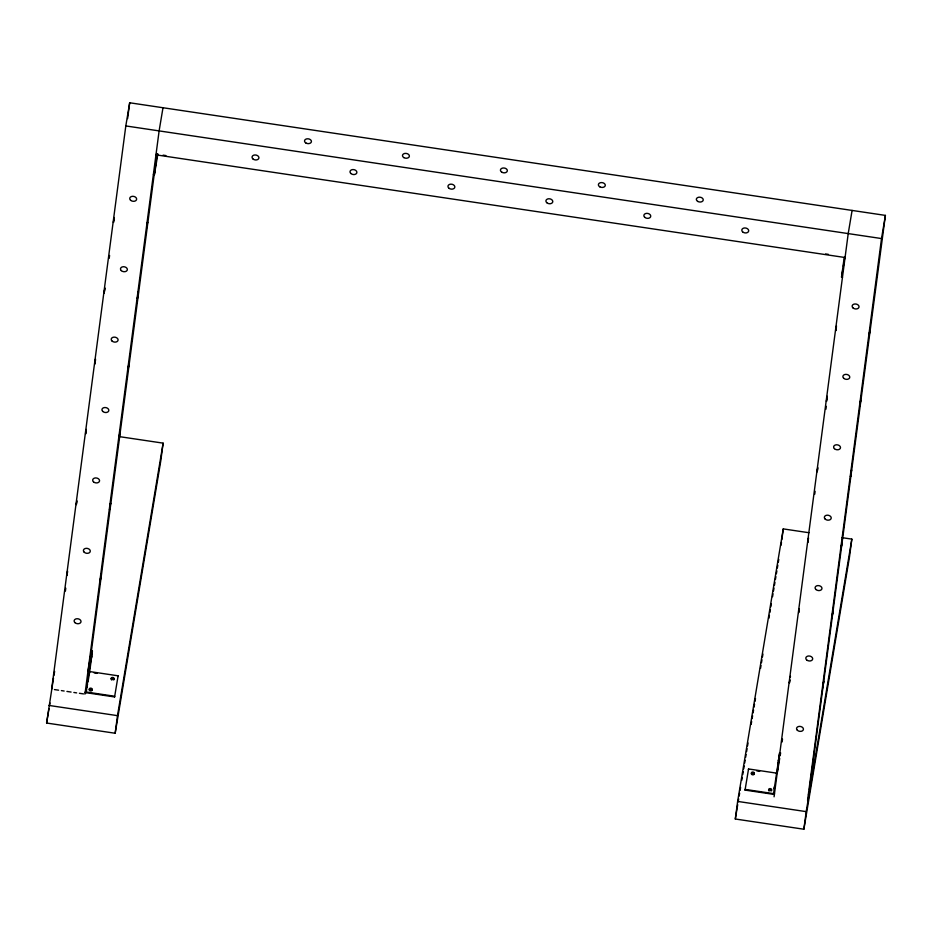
<?xml version="1.0" encoding="UTF-8"?>
<svg xmlns="http://www.w3.org/2000/svg" width="932" height="932" viewBox="0 0 932 932"><rect width="100%" height="100%" fill="white"/><g stroke="black" fill="none" stroke-linecap="round" stroke-linejoin="round"><path stroke-width="1.4" d="M826.474 401.319L827.197 396.251M844.217 257.395L841.538 277.142L842.516 277.282M76.308 504.515L76.855 500.624M85.569 434.102L86.222 430.328M156.098 154.945L156.18 154.234M790.313 677.238L790.418 676.201L790.231 677.168M835.783 330.557L836.435 326.783M118.842 436.549L163.123 443.143L160.805 460.746L115.172 733.251L46.6 723.034L53.485 678.181M51.656 689.156L125.808 125.936L129.688 102.776L885.4 215.397L809.43 789.509M65.403 591.086L65.776 588.208M109.207 258.339L109.592 255.461M127.602 118.62L129.688 102.776M84.963 694.119L159.116 130.899L162.995 107.739M89.006 669.316L88.633 672.135L89.612 672.275L92.385 651.153L91.406 651.014L87.992 671.448L88.971 671.599L92.385 651.153M89.367 666.497L89.74 663.689M90.113 660.87L155.597 163.915M86.187 692.721L88.971 671.599M153.419 174.529L154.397 174.668L157.182 153.547M85.208 692.569L114.589 696.95L114.683 696.251L85.301 691.87M118.014 676.516L118.108 675.805L88.726 671.424M115.172 733.251L117.49 715.648L163.123 443.143M841.829 537.624L851.836 539.115L849.518 556.719L803.873 829.224L735.313 819.007L737.631 801.404L783.264 528.898L808.976 532.731M774.422 794.472L745.041 790.091L745.122 789.392L774.515 793.773M748.454 769.657L748.547 768.958L776.542 773.129M781.133 545.15L781.482 542.436M781.843 539.733L783.264 528.898M773.443 794.332L779.641 752.776L780.62 752.916L780.166 755.642M777.416 769.669L777.789 766.85M778.162 764.03L779.641 752.776M774.073 796.813L848.213 233.594L852.093 210.434M782.123 741.965L782.496 739.076M814.731 494.205L815.116 491.315M825.927 409.218L826.3 406.329M807.566 800.332L881.521 238.557L885.4 215.397M803.873 829.224L806.192 811.632L851.836 539.115M113.448 222.34L113.797 219.905M778.744 758.986C778.977 756.668 778.01 764.17 778.651 759.289M114.147 218.298L113.902 220.01M104.885 288.699L104.104 293.3L104.908 287.895M844.765 256.941L844.648 258.013L844.87 256.615M95.495 359.927L94.831 364.086L95.518 358.995M67.454 571.91L66.987 575.405L67.582 571.025M119.296 436.071L118.865 439.45L119.855 432.704L119.401 436.188M827.173 397.183L826.509 401.343M817.667 468.365L817.201 471.848L817.795 467.48M808.394 538.766L807.939 542.249L808.533 537.88M799.12 609.167L798.666 612.65L799.237 609.283M789.858 679.568L789.392 683.051L789.823 680.57M869.509 332.526C868.111 342.894 871.001 322.262 869.614 332.631M85.989 431.108L86.257 429.407M86.094 431.225L85.721 433.625M76.82 501.626L76.354 504.562M147.093 224.868C148.747 214.756 145.555 235.085 147.209 224.973M128.558 365.67C130.224 355.57 127.008 375.887 128.663 365.787M836.202 327.563L836.458 325.851M836.307 327.668L835.841 330.615M860.236 402.927C861.89 392.815 858.687 413.144 860.341 403.032M841.701 543.729C843.355 533.628 840.151 553.946 841.806 543.845M113.518 222.422L114.17 217.494M53.939 675.537L54.627 671.448M46.6 723.034L49 708.693M49.478 705.827L49.967 702.961M154.397 174.668L157.823 154.234M88.016 681.816L89.612 672.275M114.589 696.95L118.108 675.805M735.313 819.007L737.713 804.666M738.191 801.8L738.668 798.934M739.158 796.056L739.635 793.19M740.113 790.324L740.591 787.458M741.79 780.282L742.28 777.416M742.757 774.55L743.235 771.684M743.713 768.807L744.202 765.941M744.68 763.075L745.157 760.209M745.635 757.332L746.124 754.466M746.602 751.6L747.08 748.734M747.557 745.868L748.035 742.99M751.169 724.35L751.646 721.485M752.124 718.607L752.602 715.741M753.079 712.875L753.569 710.009M754.046 707.132L754.524 704.266M755.002 701.4L755.491 698.534M760.535 668.407L761.013 665.541M761.491 662.675L761.968 659.809M762.458 656.943L762.935 654.066M768.935 618.219L769.424 615.341M769.902 612.475L770.38 609.61M770.857 606.744L771.335 603.866M772.546 596.701L773.024 593.835M773.502 590.958L773.979 588.092M774.469 585.226L774.946 582.36M775.424 579.483L775.902 576.617M776.379 573.751L776.869 570.885M777.346 568.019L777.824 565.142M778.302 562.276L778.791 559.41M745.041 790.091L748.547 768.958M841.538 277.142L842.901 268.964M843.355 266.237L843.809 263.511M844.497 259.434L844.951 256.708M779.711 758.368L777.206 773.35L776.228 773.211M808.51 794.961L808.964 792.235M125.808 125.936L881.521 238.557M163.112 155.155L165.908 155.574M825.612 253.947L828.408 254.366M155.959 154.84L845.068 257.523M756.854 770.915L759.65 771.323M94.225 672.962L97.021 673.382M54.44 689.575L58.599 690.193M61.372 690.6L64.145 691.02M66.929 691.428L71.088 692.057M73.861 692.464L76.634 692.884M79.418 693.292L83.577 693.909M737.631 801.404L806.192 811.632M48.918 705.431L117.49 715.648M91.86 690.6A1.491 1.037 7.5 0 1 89.787 690.67M89.321 690.216A1.491 1.037 7.5 0 1 90.462 688.853A1.491 1.037 7.5 0 1 92.14 690.111M111.083 678.974A1.491 1.037 7.5 0 1 113.098 678.263A1.491 1.037 7.5 0 1 113.739 679.894M111.665 679.964A1.491 1.037 7.5 0 1 111.386 679.754M768.935 790.907A1.491 1.037 7.5 0 1 769.879 789.299A1.491 1.037 7.5 0 1 771.463 790.814M751.425 774.119A1.491 1.037 7.5 0 1 752.823 772.756A1.491 1.037 7.5 0 1 754.104 774.352A1.491 1.037 7.5 0 1 751.623 774.364M87.002 687.199L87.445 684.321L87.002 687.199M90.159 659.355L90.59 656.466L90.159 659.355M91.138 659.495L91.581 656.617L91.138 659.495M100.295 580.228L101.32 573.506L100.295 580.228M109.568 509.827L110.593 503.105L109.568 509.827M137.377 298.624L138.39 291.891L137.377 298.624M157.077 155.073L157.205 154.421L157.077 155.073M157.496 155.528L157.741 154.141L157.496 155.528M774.259 788.822L774.69 785.932L774.259 788.822M822.711 687.886L823.725 681.164L822.711 687.886M831.973 617.485L832.998 610.763L831.973 617.485M850.508 476.683L851.533 469.949L850.508 476.683M89.88 689.971A1.491 1.037 7.5 0 0 92.233 689.412A1.491 1.037 7.5 0 0 90.183 688.2A1.491 1.037 7.5 0 0 89.88 689.971M111.758 679.265A1.491 1.037 7.5 0 0 114.112 678.706A1.491 1.037 7.5 0 0 112.05 677.494A1.491 1.037 7.5 0 0 111.758 679.265M769.308 790.406A1.491 1.037 7.5 0 0 771.661 789.858A1.491 1.037 7.5 0 0 769.599 788.647A1.491 1.037 7.5 0 0 769.308 790.406M751.996 773.863A1.491 1.037 7.5 0 0 754.349 773.315A1.491 1.037 7.5 0 0 752.287 772.092A1.491 1.037 7.5 0 0 751.996 773.863M742.606 231.835A3.472 2.481 9.5 0 0 748.489 231.579A3.472 2.481 9.5 0 0 744.68 227.944A3.472 2.481 9.5 0 0 742.606 231.835M644.653 217.238A3.472 2.481 9.5 0 0 650.536 216.981A3.472 2.481 9.5 0 0 646.726 213.346A3.472 2.481 9.5 0 0 644.653 217.238M546.7 202.64A3.472 2.481 9.5 0 0 552.583 202.384A3.472 2.481 9.5 0 0 548.773 198.749A3.472 2.481 9.5 0 0 546.7 202.64M448.746 188.043A3.472 2.481 9.5 0 0 454.63 187.786A3.472 2.481 9.5 0 0 450.82 184.152A3.472 2.481 9.5 0 0 448.746 188.043M350.793 173.445A3.472 2.481 9.5 0 0 356.676 173.189A3.472 2.481 9.5 0 0 352.867 169.554A3.472 2.481 9.5 0 0 350.793 173.445M252.84 158.848A3.472 2.481 9.5 0 0 258.723 158.591A3.472 2.481 9.5 0 0 254.914 154.957A3.472 2.481 9.5 0 0 252.84 158.848M697.742 201.417A3.472 2.412 7.5 0 0 703.229 200.112A3.472 2.412 7.5 0 0 698.429 197.281A3.472 2.412 7.5 0 0 697.742 201.417M599.789 186.819A3.472 2.412 7.5 0 0 605.276 185.515A3.472 2.412 7.5 0 0 600.476 182.684A3.472 2.412 7.5 0 0 599.789 186.819M501.835 172.222A3.472 2.412 7.5 0 0 507.323 170.917A3.472 2.412 7.5 0 0 502.523 168.086A3.472 2.412 7.5 0 0 501.835 172.222M403.882 157.625A3.472 2.412 7.5 0 0 409.369 156.32A3.472 2.412 7.5 0 0 404.57 153.489A3.472 2.412 7.5 0 0 403.882 157.625M305.929 143.027A3.472 2.412 7.5 0 0 311.416 141.722A3.472 2.412 7.5 0 0 306.616 138.891A3.472 2.412 7.5 0 0 305.929 143.027M74.933 622.623A3.472 2.481 9.5 0 0 80.804 622.366A3.472 2.481 9.5 0 0 77.007 618.72A3.472 2.481 9.5 0 0 74.933 622.623M84.195 552.21A3.472 2.481 9.5 0 0 90.078 551.965A3.472 2.481 9.5 0 0 86.28 548.319A3.472 2.481 9.5 0 0 84.195 552.21M93.468 481.809A3.472 2.481 9.5 0 0 99.351 481.564A3.472 2.481 9.5 0 0 95.542 477.918A3.472 2.481 9.5 0 0 93.468 481.809M102.73 411.408A3.472 2.481 9.5 0 0 108.613 411.163A3.472 2.481 9.5 0 0 104.815 407.517A3.472 2.481 9.5 0 0 102.73 411.408M112.003 341.007A3.472 2.481 9.5 0 0 117.886 340.751A3.472 2.481 9.5 0 0 114.077 337.116A3.472 2.481 9.5 0 0 112.003 341.007M121.276 270.606A3.472 2.481 9.5 0 0 127.148 270.35A3.472 2.481 9.5 0 0 123.35 266.715A3.472 2.481 9.5 0 0 121.276 270.606M130.538 200.205A3.472 2.481 9.5 0 0 136.422 199.949A3.472 2.481 9.5 0 0 132.624 196.303A3.472 2.481 9.5 0 0 130.538 200.205M797.338 730.269A3.472 2.481 9.5 0 0 803.221 730.024A3.472 2.481 9.5 0 0 799.411 726.378A3.472 2.481 9.5 0 0 797.338 730.269M806.599 659.868A3.472 2.481 9.5 0 0 812.483 659.623A3.472 2.481 9.5 0 0 808.685 655.977A3.472 2.481 9.5 0 0 806.599 659.868M815.873 589.467A3.472 2.481 9.5 0 0 821.756 589.222A3.472 2.481 9.5 0 0 817.947 585.576A3.472 2.481 9.5 0 0 815.873 589.467M825.135 519.066A3.472 2.481 9.5 0 0 831.018 518.821A3.472 2.481 9.5 0 0 827.22 515.175A3.472 2.481 9.5 0 0 825.135 519.066M834.408 448.665A3.472 2.481 9.5 0 0 840.291 448.409A3.472 2.481 9.5 0 0 836.493 444.774A3.472 2.481 9.5 0 0 834.408 448.665M843.681 378.264A3.472 2.481 9.5 0 0 849.553 378.008A3.472 2.481 9.5 0 0 845.755 374.361A3.472 2.481 9.5 0 0 843.681 378.264M852.943 307.863A3.472 2.481 9.5 0 0 858.826 307.607A3.472 2.481 9.5 0 0 855.028 303.96A3.472 2.481 9.5 0 0 852.943 307.863"/></g></svg>
